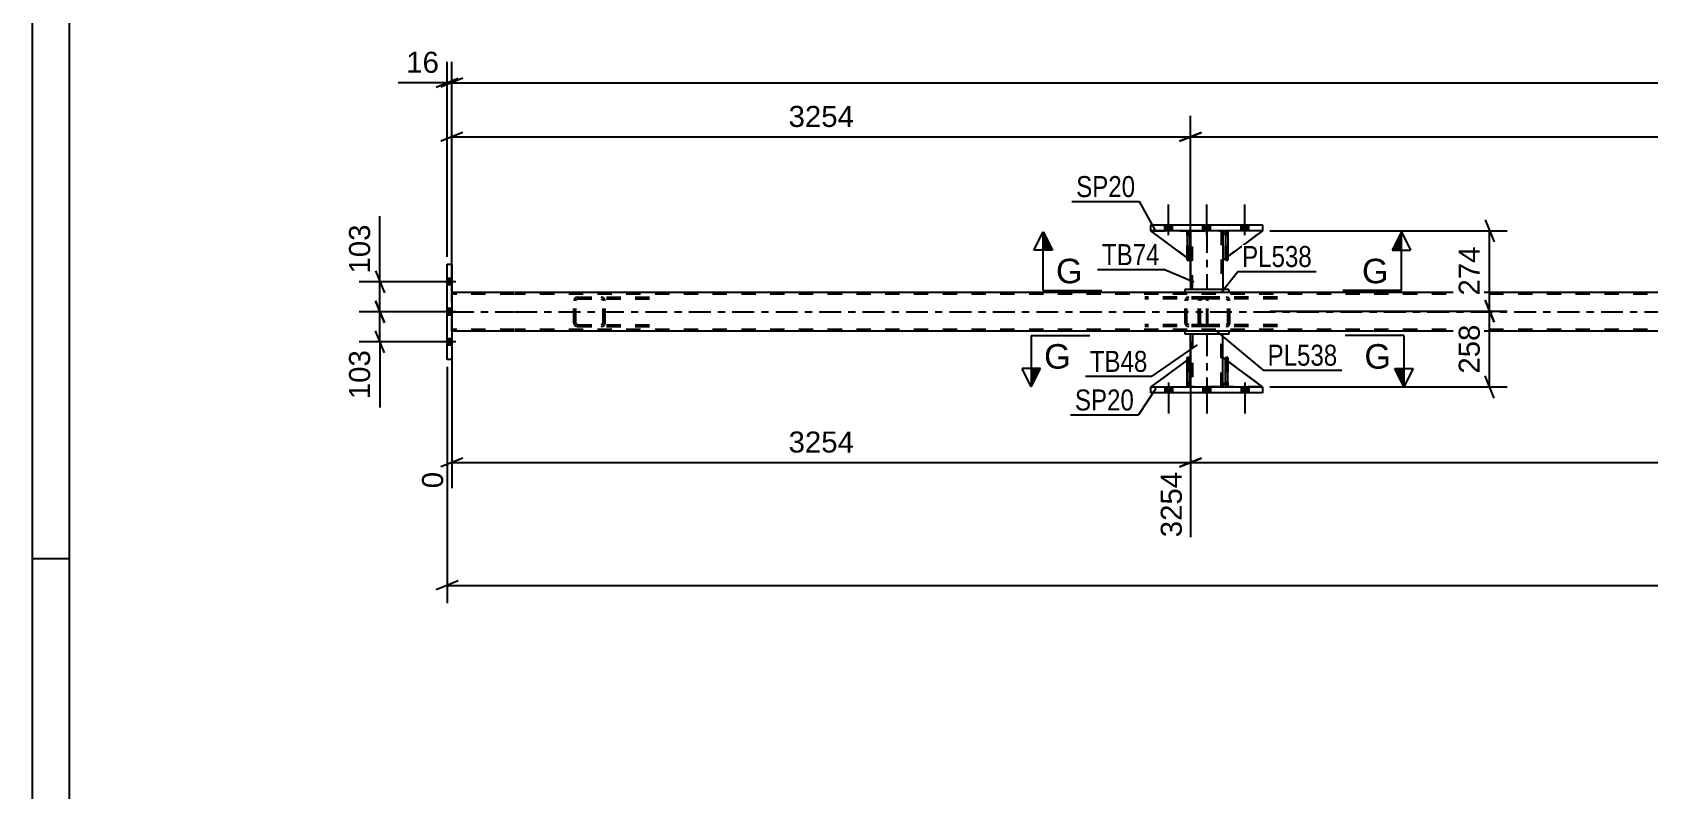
# Model space of a CAD drawing. Header units: millimetres. Extents: x -116 to 725, y -385 to 209.
# Drawn here: x -115.9 to 104.3, y -267.6 to -164.4 of the extents above; entities that cross this region are included whole.
import ezdxf

# ---------------------------------------------------------------- set-up
doc = ezdxf.new("R2010")
doc.units = ezdxf.units.MM
doc.linetypes.add('DXK_LINE_DOT2', pattern=[3.9198, 1.9599, -1.9599])
doc.linetypes.add('DXK_LINE_DOT3', pattern=[5.9187, 2.979, -0.9799, 0.9799, -0.9799])
doc.styles.add('Arial', font='arial.ttf', dxfattribs={"height": 0.2})
doc.styles.add('Arial Narrow', font='ARIALN.TTF', dxfattribs={"height": 0.2})

# ---------------------------------------------------------------- blocks, each defined once
blk = doc.blocks.new('Unknown-203724257-1113')
at = {"color": 5, "linetype": 'Continuous'}
for p, q in [((-115.93, 208.87), (-115.93, -385.13)), ((-110.93, 203.87), (-110.93, -380.13)), ((-110.93, -236.13), (-115.93, -236.13))]:
    blk.add_line(p, q, dxfattribs=at)
blk = doc.blocks.new('Part-203724257-7202 - 7163')
at = {"color": 2, "linetype": 'Continuous'}
for p, q in [((46.65, -212.74), (46.65, -208.74)), ((46.65, -208.74), (46.97, -208.74)), ((46.97, -212.74), (46.97, -208.74)), ((46.65, -212.74), (46.65, -212.74)), ((46.97, -212.74), (46.65, -212.74))]:
    blk.add_line(p, q, dxfattribs=at)
at = {"color": 7, "linetype": 'DXK_LINE_DOT2'}
for p, q in [((46.65, -208.74), (46.65, -212.14)), ((46.97, -212.14), (46.97, -208.74)), ((46.65, -212.14), (46.65, -212.74)), ((46.65, -212.14), (46.97, -212.14)), ((46.65, -212.74), (46.65, -212.74)), ((46.65, -212.74), (46.65, -212.74)), ((46.97, -212.74), (46.97, -212.14)), ((46.97, -212.74), (46.97, -212.74))]:
    blk.add_line(p, q, dxfattribs=at)
blk = doc.blocks.new('Part-203724257-7204 - 7163')
at = {"color": 7, "linetype": 'DXK_LINE_DOT2'}
for p, q in [((46.97, -208.74), (46.65, -208.74)), ((46.65, -212.14), (46.65, -208.74)), ((46.65, -208.74), (46.65, -212.74)), ((46.97, -208.74), (46.97, -212.14)), ((46.97, -212.74), (46.97, -208.74)), ((46.97, -212.14), (46.65, -212.14)), ((46.65, -212.74), (46.65, -212.14)), ((46.97, -212.74), (46.65, -212.74)), ((46.97, -212.14), (46.97, -212.74)), ((46.97, -212.74), (46.97, -212.74))]:
    blk.add_line(p, q, dxfattribs=at)
blk = doc.blocks.new('Part-203724257-7211 - 7163')
at = {"color": 2, "linetype": 'Continuous'}
for p, q in [((-59.4, -209), (-59.4, -196)), ((-59.4, -196), (-58.76, -196)), ((-58.76, -196), (-58.76, -209)), ((-58.76, -209), (-59.4, -209))]:
    blk.add_line(p, q, dxfattribs=at)
at = {"color": 7, "linetype": 'DXK_LINE_DOT2'}
for p, q in [((-59.4, -209), (-59.4, -196)), ((-58.76, -196), (-58.76, -209))]:
    blk.add_line(p, q, dxfattribs=at)
blk = doc.blocks.new('Part-203724257-7216 - 7163')
at = {"color": 2, "linetype": 'Continuous'}
for p, q in [((36.5, -213.54), (36.5, -212.74)), ((36.5, -212.74), (51.7, -212.74)), ((51.7, -213.54), (36.5, -213.54)), ((51.7, -212.74), (51.7, -213.54))]:
    blk.add_line(p, q, dxfattribs=at)
blk = doc.blocks.new('Part-203724257-7217 - 7163')
at = {"color": 7, "linetype": 'DXK_LINE_DOT2'}
for p, q in [((43.03, -200.8), (42.99, -200.98)), ((42.99, -204.02), (42.99, -200.98)), ((43.25, -200.98), (43.27, -200.89)), ((43.25, -204.02), (43.25, -200.98)), ((43.27, -200.89), (43.32, -200.81)), ((43.5, -200.5), (43.31, -200.54)), ((43.32, -200.81), (43.4, -200.76)), ((43.4, -200.76), (43.5, -200.74)), ((53.73, -200.5), (43.5, -200.5)), ((53.73, -200.74), (43.5, -200.74)), ((46.93, -200.54), (46.74, -200.5)), ((46.74, -200.74), (46.83, -200.76)), ((46.83, -200.76), (46.92, -200.81)), ((46.92, -200.81), (46.97, -200.89)), ((46.97, -200.89), (46.99, -200.98)), ((46.99, -204.02), (46.99, -200.98)), ((47.25, -200.98), (47.21, -200.8)), ((47.25, -204.02), (47.25, -200.98)), ((42.99, -204.02), (43.03, -204.21)), ((43.27, -204.11), (43.25, -204.02)), ((43.32, -204.19), (43.27, -204.11)), ((43.31, -204.47), (43.5, -204.5)), ((43.4, -204.24), (43.32, -204.19)), ((43.5, -204.26), (43.4, -204.24)), ((53.73, -204.26), (43.5, -204.26)), ((53.73, -204.5), (43.5, -204.5)), ((46.83, -204.24), (46.74, -204.26)), ((46.74, -204.5), (46.93, -204.47)), ((46.92, -204.19), (46.83, -204.24)), ((46.97, -204.11), (46.92, -204.19)), ((46.99, -204.02), (46.97, -204.11)), ((47.21, -204.21), (47.25, -204.02))]:
    blk.add_line(p, q, dxfattribs=at)
for centre, start, end in [((43.48, -201), 110.7583, 155.68), ((46.76, -201), 24.32, 69.2417), ((43.48, -204), 204.32, 249.2417), ((46.76, -204), 290.7583, 335.68)]:
    blk.add_arc(centre, 0.496, start, end, dxfattribs=at)
blk = doc.blocks.new('Part-203724257-7293 - 7163')
at = {"color": 2, "linetype": 'Continuous'}
for p, q in [((41.9, -208.74), (41.9, -205.54)), ((46.3, -208.74), (46.3, -205.54)), ((41.9, -212.74), (41.9, -212.14)), ((46.3, -212.14), (46.3, -212.74))]:
    blk.add_line(p, q, dxfattribs=at)
at = {"color": 7, "linetype": 'DXK_LINE_DOT2'}
for p, q in [((46.3, -205.54), (41.9, -205.54)), ((42.14, -205.54), (42.14, -212.74)), ((46.06, -212.74), (46.06, -205.54)), ((41.9, -212.14), (41.9, -208.74)), ((46.3, -212.14), (46.3, -208.74)), ((46.3, -212.74), (41.9, -212.74))]:
    blk.add_line(p, q, dxfattribs=at)
at = {"color": 7, "linetype": 'DXK_LINE_DOT3'}
blk.add_line((44.1, -205.54), (44.1, -212.74), dxfattribs=at)
blk = doc.blocks.new('Part-203724257-7303 - 7163')
at = {"color": 7, "linetype": 'DXK_LINE_DOT2'}
for p, q in [((46.9, -191.46), (46.65, -191.71)), ((51.7, -191.46), (46.9, -191.46)), ((51.7, -191.46), (51.7, -191.46)), ((51.7, -191.46), (51.7, -191.46)), ((46.97, -194.96), (46.65, -195.2))]:
    blk.add_line(p, q, dxfattribs=at)
at = {"color": 2, "linetype": 'Continuous'}
for p, q in [((51.7, -191.46), (46.97, -194.96)), ((46.65, -191.71), (46.3, -192.06)), ((46.3, -192.06), (46.3, -195.46)), ((46.3, -195.46), (46.65, -195.2))]:
    blk.add_line(p, q, dxfattribs=at)
blk = doc.blocks.new('Part-203724257-7304 - 7163')
at = {"color": 7, "linetype": 'DXK_LINE_DOT2'}
for p, q in [((46.9, -191.46), (46.3, -192.06)), ((46.3, -195.46), (51.7, -191.46)), ((51.7, -191.46), (46.9, -191.46)), ((46.3, -192.06), (46.3, -195.46))]:
    blk.add_line(p, q, dxfattribs=at)
blk = doc.blocks.new('Part-203724257-7288 - 7163')
at = {"color": 2, "linetype": 'Continuous'}
for p, q in [((47.1, -205.14), (41.1, -205.14)), ((41.1, -205.14), (41.1, -205.54)), ((47.1, -205.54), (41.1, -205.54)), ((47.1, -205.14), (47.1, -205.54))]:
    blk.add_line(p, q, dxfattribs=at)
blk = doc.blocks.new('Part-203724257-7295 - 7163')
at = {"color": 2, "linetype": 'Continuous'}
for p, q in [((41.45, -212.74), (41.45, -208.74)), ((41.45, -208.74), (41.77, -208.74)), ((41.77, -212.74), (41.77, -208.74)), ((41.45, -212.74), (41.45, -212.74)), ((41.77, -212.74), (41.45, -212.74))]:
    blk.add_line(p, q, dxfattribs=at)
at = {"color": 7, "linetype": 'DXK_LINE_DOT2'}
for p, q in [((41.45, -208.74), (41.45, -212.14)), ((41.77, -212.14), (41.77, -208.74)), ((41.45, -212.14), (41.45, -212.74)), ((41.45, -212.14), (41.77, -212.14)), ((41.45, -212.74), (41.45, -212.74)), ((41.45, -212.74), (41.45, -212.74)), ((41.77, -212.74), (41.77, -212.14)), ((41.77, -212.74), (41.77, -212.74))]:
    blk.add_line(p, q, dxfattribs=at)
blk = doc.blocks.new('Part-203724257-7314 - 7163')
at = {"color": 2, "linetype": 'Continuous'}
for p, q in [((36.5, -191.46), (36.5, -190.66)), ((36.5, -190.66), (51.7, -190.66)), ((51.7, -191.46), (36.5, -191.46)), ((51.7, -190.66), (51.7, -191.46))]:
    blk.add_line(p, q, dxfattribs=at)
blk = doc.blocks.new('Part-203724257-7322 - 7163')
at = {"color": 7, "linetype": 'DXK_LINE_DOT2'}
for p, q in [((41.9, -195.46), (36.5, -191.46)), ((36.5, -191.46), (41.3, -191.46)), ((41.3, -191.46), (41.9, -192.06)), ((41.9, -192.06), (41.3, -191.46)), ((41.9, -192.06), (41.9, -195.46)), ((41.9, -192.06), (41.9, -192.06)), ((41.9, -192.06), (41.9, -195.46))]:
    blk.add_line(p, q, dxfattribs=at)
blk = doc.blocks.new('Part-203724257-7330 - 7163')
at = {"color": 2, "linetype": 'Continuous'}
for p, q in [((46.97, -191.46), (46.65, -191.46)), ((46.65, -191.46), (46.65, -195.46)), ((46.97, -191.46), (46.97, -191.46)), ((46.97, -191.46), (46.97, -195.46)), ((46.97, -195.46), (46.65, -195.46))]:
    blk.add_line(p, q, dxfattribs=at)
at = {"color": 7, "linetype": 'DXK_LINE_DOT2'}
for p, q in [((46.65, -191.46), (46.65, -192.06)), ((46.65, -191.46), (46.65, -191.46)), ((46.97, -192.06), (46.97, -191.46)), ((46.97, -191.46), (46.97, -191.46)), ((46.97, -192.06), (46.65, -192.06)), ((46.65, -192.06), (46.65, -195.46)), ((46.97, -195.46), (46.97, -192.06))]:
    blk.add_line(p, q, dxfattribs=at)
blk = doc.blocks.new('Part-203724257-7361 - 7163')
at = {"color": 7, "linetype": 'DXK_LINE_DOT2'}
for p, q in [((41.77, -208.74), (41.45, -208.74)), ((41.45, -212.14), (41.45, -208.74)), ((41.45, -212.74), (41.45, -208.74)), ((41.77, -208.74), (41.77, -212.14)), ((41.77, -212.74), (41.77, -208.74)), ((41.77, -212.14), (41.45, -212.14)), ((41.45, -212.74), (41.45, -212.14)), ((41.77, -212.74), (41.45, -212.74)), ((41.77, -212.14), (41.77, -212.74)), ((41.77, -212.74), (41.77, -212.74))]:
    blk.add_line(p, q, dxfattribs=at)
blk = doc.blocks.new('Part-203724257-7362 - 7163')
at = {"color": 2, "linetype": 'Continuous'}
for p, q in [((41.45, -209.07), (36.5, -212.74)), ((41.9, -208.74), (41.77, -208.84)), ((41.9, -212.14), (41.9, -208.74)), ((41.45, -212.59), (41.3, -212.74)), ((41.9, -212.14), (41.77, -212.27)), ((41.9, -212.14), (41.9, -212.14))]:
    blk.add_line(p, q, dxfattribs=at)
at = {"color": 7, "linetype": 'DXK_LINE_DOT2'}
for p, q in [((41.77, -208.84), (41.45, -209.07)), ((41.9, -212.14), (41.9, -208.74)), ((36.5, -212.74), (36.5, -212.74)), ((36.5, -212.74), (41.3, -212.74)), ((41.9, -212.14), (41.3, -212.74)), ((41.77, -212.27), (41.45, -212.59))]:
    blk.add_line(p, q, dxfattribs=at)
blk = doc.blocks.new('Part-203724257-7363 - 7163')
at = {"color": 7, "linetype": 'DXK_LINE_DOT2'}
for p, q in [((41.9, -208.74), (36.5, -212.74)), ((41.9, -212.14), (41.9, -208.74)), ((41.9, -208.74), (41.9, -212.14)), ((36.5, -212.74), (41.3, -212.74)), ((41.3, -212.74), (41.9, -212.14)), ((41.9, -212.14), (41.3, -212.74)), ((41.9, -212.14), (41.9, -212.14))]:
    blk.add_line(p, q, dxfattribs=at)
blk = doc.blocks.new('Part-203724257-7364 - 7163')
at = {"color": 2, "linetype": 'Continuous'}
for p, q in [((46.3, -212.14), (46.3, -208.74)), ((46.3, -208.74), (46.65, -209)), ((51.7, -212.74), (46.97, -209.24)), ((46.65, -212.5), (46.3, -212.14))]:
    blk.add_line(p, q, dxfattribs=at)
at = {"color": 7, "linetype": 'DXK_LINE_DOT2'}
for p, q in [((46.97, -209.24), (46.65, -209)), ((46.65, -212.5), (46.9, -212.74)), ((46.9, -212.74), (51.7, -212.74))]:
    blk.add_line(p, q, dxfattribs=at)
blk = doc.blocks.new('Part-203724257-7365 - 7163')
at = {"color": 7, "linetype": 'DXK_LINE_DOT2'}
for p, q in [((46.3, -212.14), (46.3, -208.74)), ((46.3, -208.74), (51.7, -212.74)), ((46.9, -212.74), (46.3, -212.14)), ((51.7, -212.74), (46.9, -212.74))]:
    blk.add_line(p, q, dxfattribs=at)
blk = doc.blocks.new('Part-203724257-7366 - 7163')
at = {"color": 7, "linetype": 'DXK_LINE_DOT2'}
for p, q in [((46.65, -192.06), (46.65, -191.46)), ((46.65, -191.46), (46.65, -191.46)), ((46.65, -191.46), (46.65, -195.46)), ((46.65, -191.46), (46.97, -191.46)), ((46.97, -191.46), (46.97, -192.06)), ((46.97, -195.46), (46.97, -191.46)), ((46.65, -195.46), (46.65, -192.06)), ((46.65, -192.06), (46.97, -192.06)), ((46.97, -192.06), (46.97, -195.46)), ((46.65, -195.46), (46.97, -195.46))]:
    blk.add_line(p, q, dxfattribs=at)
blk = doc.blocks.new('Part-203724257-7367 - 7163')
at = {"color": 2, "linetype": 'Continuous'}
for p, q in [((-50.24, -199.86), (-58.76, -199.86)), ((41.1, -199.86), (-50.14, -199.86)), ((211.36, -199.86), (47.1, -199.86)), ((-50.24, -205.14), (-58.76, -205.14)), ((605.89, -205.14), (-50.14, -205.14))]:
    blk.add_line(p, q, dxfattribs=at)
at = {"color": 7, "linetype": 'DXK_LINE_DOT2'}
for p, q in [((-58.76, -205.14), (-58.76, -199.86)), ((-50.24, -200.1), (-58.76, -200.1)), ((605.89, -200.1), (-50.14, -200.1)), ((47.1, -199.86), (41.1, -199.86)), ((-50.24, -204.9), (-58.76, -204.9)), ((605.89, -204.9), (-50.14, -204.9))]:
    blk.add_line(p, q, dxfattribs=at)
at = {"color": 7, "linetype": 'DXK_LINE_DOT3'}
for p, q in [((-58.76, -202.5), (-50.24, -202.5)), ((-50.14, -202.5), (605.6, -202.5))]:
    blk.add_line(p, q, dxfattribs=at)
blk = doc.blocks.new('Part-203724257-7372 - 7163')
at = {"color": 2, "linetype": 'Continuous'}
for p, q in [((47.1, -199.46), (41.1, -199.46)), ((41.1, -199.46), (41.1, -199.86)), ((47.1, -199.86), (41.1, -199.86)), ((47.1, -199.46), (47.1, -199.86))]:
    blk.add_line(p, q, dxfattribs=at)
blk = doc.blocks.new('Bolt-203724257-7375 - 7163')
at = {"linetype": 'Continuous'}
for points in [[(-59.4, -197.96), (-59.4, -198.84), (-58.76, -198.84), (-58.76, -197.96)], [(-59.4, -197.96), (-59.4, -198.84), (-58.76, -198.84), (-58.76, -197.96)], [(-59.4, -197.96), (-59.4, -198.84), (-58.76, -198.84), (-58.76, -197.96)], [(-59.4, -202.06), (-59.4, -202.94), (-58.76, -202.94), (-58.76, -202.06)], [(-59.4, -202.06), (-59.4, -202.94), (-58.76, -202.94), (-58.76, -202.06)], [(-59.4, -206.16), (-59.4, -207.04), (-58.76, -207.04), (-58.76, -206.16)], [(-59.4, -206.16), (-59.4, -207.04), (-58.76, -207.04), (-58.76, -206.16)], [(-59.4, -206.16), (-59.4, -207.04), (-58.76, -207.04), (-58.76, -206.16)]]:
    blk.add_hatch(color=1, dxfattribs=at).paths.add_polyline_path(points)
at = {"color": 1, "linetype": 'Continuous'}
for p, q in [((-58.76, -197.96), (-59.4, -197.96)), ((-58.76, -197.96), (-59.4, -197.96)), ((-58.76, -197.96), (-59.4, -197.96)), ((-58.24, -198.4), (-61.56, -198.4)), ((-58.24, -198.4), (-61.56, -198.4)), ((-58.24, -198.4), (-61.56, -198.4)), ((-58.76, -198.84), (-59.4, -198.84)), ((-58.76, -198.84), (-59.4, -198.84)), ((-58.76, -198.84), (-59.4, -198.84)), ((-58.24, -202.5), (-61.56, -202.5)), ((-58.24, -202.5), (-61.56, -202.5)), ((-58.76, -202.06), (-59.4, -202.06)), ((-58.76, -202.06), (-59.4, -202.06)), ((-58.76, -202.94), (-59.4, -202.94)), ((-58.76, -202.94), (-59.4, -202.94)), ((-58.24, -206.6), (-61.56, -206.6)), ((-58.24, -206.6), (-61.56, -206.6)), ((-58.24, -206.6), (-61.56, -206.6)), ((-58.76, -206.16), (-59.4, -206.16)), ((-58.76, -206.16), (-59.4, -206.16)), ((-58.76, -206.16), (-59.4, -206.16)), ((-58.76, -207.04), (-59.4, -207.04)), ((-58.76, -207.04), (-59.4, -207.04)), ((-58.76, -207.04), (-59.4, -207.04))]:
    blk.add_line(p, q, dxfattribs=at)
blk = doc.blocks.new('Bolt-203724257-7377 - 7163')
at = {"linetype": 'Continuous'}
for points in [[(39.42, -190.66), (38.38, -190.66), (38.38, -191.46), (39.42, -191.46)], [(39.42, -190.66), (38.38, -190.66), (38.38, -191.46), (39.42, -191.46)], [(39.42, -190.66), (38.38, -190.66), (38.38, -191.46), (39.42, -191.46)], [(44.62, -190.66), (43.58, -190.66), (43.58, -191.46), (44.62, -191.46)], [(44.62, -190.66), (43.58, -190.66), (43.58, -191.46), (44.62, -191.46)], [(49.82, -190.66), (48.78, -190.66), (48.78, -191.46), (49.82, -191.46)], [(49.82, -190.66), (48.78, -190.66), (48.78, -191.46), (49.82, -191.46)], [(49.82, -190.66), (48.78, -190.66), (48.78, -191.46), (49.82, -191.46)]]:
    blk.add_hatch(color=1, dxfattribs=at).paths.add_polyline_path(points)
at = {"color": 1, "linetype": 'Continuous'}
for p, q in [((38.9, -192.06), (38.9, -187.86)), ((38.9, -192.06), (38.9, -187.86)), ((38.9, -192.06), (38.9, -187.86)), ((44.1, -192.06), (44.1, -187.86)), ((44.1, -192.06), (44.1, -187.86)), ((49.3, -192.06), (49.3, -187.86)), ((49.3, -192.06), (49.3, -187.86)), ((49.3, -192.06), (49.3, -187.86)), ((38.38, -191.46), (38.38, -190.66)), ((38.38, -191.46), (38.38, -190.66)), ((38.38, -191.46), (38.38, -190.66)), ((39.42, -191.46), (39.42, -190.66)), ((39.42, -191.46), (39.42, -190.66)), ((39.42, -191.46), (39.42, -190.66)), ((43.58, -191.46), (43.58, -190.66)), ((43.58, -191.46), (43.58, -190.66)), ((44.62, -191.46), (44.62, -190.66)), ((44.62, -191.46), (44.62, -190.66)), ((48.78, -191.46), (48.78, -190.66)), ((48.78, -191.46), (48.78, -190.66)), ((48.78, -191.46), (48.78, -190.66)), ((49.82, -191.46), (49.82, -190.66)), ((49.82, -191.46), (49.82, -190.66)), ((49.82, -191.46), (49.82, -190.66))]:
    blk.add_line(p, q, dxfattribs=at)
blk = doc.blocks.new('Part-203724257-7384 - 7163')
at = {"color": 2, "linetype": 'Continuous'}
for p, q in [((41.77, -191.46), (41.45, -191.46)), ((41.45, -191.46), (41.45, -195.46)), ((41.77, -191.46), (41.77, -191.46)), ((41.77, -191.46), (41.77, -195.46)), ((41.77, -195.46), (41.45, -195.46))]:
    blk.add_line(p, q, dxfattribs=at)
at = {"color": 7, "linetype": 'DXK_LINE_DOT2'}
for p, q in [((41.45, -191.46), (41.45, -192.06)), ((41.45, -191.46), (41.45, -191.46)), ((41.77, -192.06), (41.77, -191.46)), ((41.77, -191.46), (41.77, -191.46)), ((41.77, -192.06), (41.45, -192.06)), ((41.45, -192.06), (41.45, -195.46)), ((41.77, -195.46), (41.77, -192.06))]:
    blk.add_line(p, q, dxfattribs=at)
blk = doc.blocks.new('Part-203724257-7386 - 7163')
at = {"color": 7, "linetype": 'DXK_LINE_DOT2'}
for p, q in [((41.45, -192.06), (41.45, -191.46)), ((41.45, -191.46), (41.45, -191.46)), ((41.45, -191.46), (41.45, -195.46)), ((41.45, -191.46), (41.77, -191.46)), ((41.77, -191.46), (41.77, -192.06)), ((41.77, -195.46), (41.77, -191.46)), ((41.45, -195.46), (41.45, -192.06)), ((41.45, -192.06), (41.77, -192.06)), ((41.77, -192.06), (41.77, -195.46)), ((41.45, -195.46), (41.77, -195.46))]:
    blk.add_line(p, q, dxfattribs=at)
blk = doc.blocks.new('Part-203724257-7387 - 7163')
at = {"color": 2, "linetype": 'Continuous'}
for p, q in [((41.45, -195.13), (36.5, -191.46)), ((41.45, -191.62), (41.3, -191.46)), ((41.9, -192.06), (41.77, -191.94)), ((41.9, -192.06), (41.9, -192.06)), ((41.9, -195.46), (41.9, -192.06)), ((41.77, -195.37), (41.9, -195.46)), ((41.9, -195.46), (41.9, -195.46))]:
    blk.add_line(p, q, dxfattribs=at)
at = {"color": 7, "linetype": 'DXK_LINE_DOT2'}
for p, q in [((41.3, -191.46), (36.5, -191.46)), ((36.5, -191.46), (36.5, -191.46)), ((41.3, -191.46), (41.9, -192.06)), ((41.77, -191.94), (41.45, -191.62)), ((41.9, -192.06), (41.9, -195.46)), ((41.77, -195.37), (41.45, -195.13))]:
    blk.add_line(p, q, dxfattribs=at)
blk = doc.blocks.new('Part-203724257-7398 - 7163')
at = {"color": 2, "linetype": 'Continuous'}
for p, q in [((41.9, -191.46), (41.9, -192.06)), ((46.3, -191.46), (46.3, -192.06)), ((41.9, -195.46), (41.9, -199.46)), ((46.3, -195.46), (46.3, -199.46))]:
    blk.add_line(p, q, dxfattribs=at)
at = {"color": 7, "linetype": 'DXK_LINE_DOT2'}
for p, q in [((41.9, -191.46), (46.3, -191.46)), ((42.14, -199.46), (42.14, -191.46)), ((46.06, -191.46), (46.06, -199.46)), ((41.9, -192.06), (41.9, -195.46)), ((46.3, -192.06), (46.3, -195.46)), ((46.3, -199.46), (41.9, -199.46))]:
    blk.add_line(p, q, dxfattribs=at)
at = {"color": 7, "linetype": 'DXK_LINE_DOT3'}
blk.add_line((44.1, -191.46), (44.1, -199.46), dxfattribs=at)
blk = doc.blocks.new('Bolt-203724257-7411 - 7163')
at = {"linetype": 'Continuous'}
for points in [[(38.38, -213.54), (39.42, -213.54), (39.42, -212.74), (38.38, -212.74)], [(38.38, -213.54), (39.42, -213.54), (39.42, -212.74), (38.38, -212.74)], [(38.38, -213.54), (39.42, -213.54), (39.42, -212.74), (38.38, -212.74)], [(43.58, -213.54), (44.62, -213.54), (44.62, -212.74), (43.58, -212.74)], [(43.58, -213.54), (44.62, -213.54), (44.62, -212.74), (43.58, -212.74)], [(48.78, -213.54), (49.82, -213.54), (49.82, -212.74), (48.78, -212.74)], [(48.78, -213.54), (49.82, -213.54), (49.82, -212.74), (48.78, -212.74)], [(48.78, -213.54), (49.82, -213.54), (49.82, -212.74), (48.78, -212.74)]]:
    blk.add_hatch(color=1, dxfattribs=at).paths.add_polyline_path(points)
at = {"color": 1, "linetype": 'Continuous'}
for p, q in [((38.38, -212.74), (38.38, -213.54)), ((38.38, -212.74), (38.38, -213.54)), ((38.38, -212.74), (38.38, -213.54)), ((38.9, -212.14), (38.9, -216.34)), ((38.9, -212.14), (38.9, -216.34)), ((38.9, -212.14), (38.9, -216.34)), ((39.42, -212.74), (39.42, -213.54)), ((39.42, -212.74), (39.42, -213.54)), ((39.42, -212.74), (39.42, -213.54)), ((43.58, -212.74), (43.58, -213.54)), ((43.58, -212.74), (43.58, -213.54)), ((44.1, -212.14), (44.1, -216.34)), ((44.1, -212.14), (44.1, -216.34)), ((44.62, -212.74), (44.62, -213.54)), ((44.62, -212.74), (44.62, -213.54)), ((48.78, -212.74), (48.78, -213.54)), ((48.78, -212.74), (48.78, -213.54)), ((48.78, -212.74), (48.78, -213.54)), ((49.3, -212.14), (49.3, -216.34)), ((49.3, -212.14), (49.3, -216.34)), ((49.3, -212.14), (49.3, -216.34)), ((49.82, -212.74), (49.82, -213.54)), ((49.82, -212.74), (49.82, -213.54)), ((49.82, -212.74), (49.82, -213.54))]:
    blk.add_line(p, q, dxfattribs=at)
blk = doc.blocks.new('Part-203724257-7422 - 7163')
at = {"color": 7, "linetype": 'DXK_LINE_DOT2'}
for p, q in [((-42.1, -200.8), (-42.14, -200.98)), ((-42.14, -204.02), (-42.14, -200.98)), ((-41.89, -200.98), (-41.87, -200.89)), ((-41.89, -204.02), (-41.89, -200.98)), ((-41.87, -200.89), (-41.81, -200.81)), ((-41.63, -200.5), (-41.83, -200.54)), ((-41.81, -200.81), (-41.73, -200.76)), ((-41.73, -200.76), (-41.63, -200.74)), ((-41.63, -200.5), (-31.4, -200.5)), ((-41.63, -200.74), (-31.4, -200.74)), ((-38.2, -200.54), (-38.4, -200.5)), ((-38.4, -200.74), (-38.3, -200.76)), ((-38.3, -200.76), (-38.22, -200.81)), ((-38.22, -200.81), (-38.16, -200.89)), ((-38.16, -200.89), (-38.14, -200.98)), ((-38.14, -204.02), (-38.14, -200.98)), ((-37.89, -200.98), (-37.93, -200.8)), ((-37.89, -204.02), (-37.89, -200.98)), ((-42.14, -204.02), (-42.1, -204.21)), ((-41.87, -204.11), (-41.89, -204.02)), ((-41.81, -204.19), (-41.87, -204.11)), ((-41.83, -204.47), (-41.63, -204.5)), ((-41.73, -204.24), (-41.81, -204.19)), ((-41.63, -204.26), (-41.73, -204.24)), ((-41.63, -204.26), (-31.4, -204.26)), ((-41.63, -204.5), (-31.4, -204.5)), ((-38.3, -204.24), (-38.4, -204.26)), ((-38.4, -204.5), (-38.2, -204.47)), ((-38.22, -204.19), (-38.3, -204.24)), ((-38.16, -204.11), (-38.22, -204.19)), ((-38.14, -204.02), (-38.16, -204.11)), ((-37.93, -204.21), (-37.89, -204.02))]:
    blk.add_line(p, q, dxfattribs=at)
for centre, start, end in [((-41.65, -201), 110.7583, 155.68), ((-38.38, -201), 24.32, 69.2417), ((-41.65, -204), 204.32, 249.2417), ((-38.38, -204), 290.7583, 335.68)]:
    blk.add_arc(centre, 0.496, start, end, dxfattribs=at)
blk = doc.blocks.new('Part-203724257-7438 - 7163')
at = {"color": 7, "linetype": 'DXK_LINE_DOT2'}
for p, q in [((43.98, -200.5), (35.66, -200.5)), ((43.98, -200.74), (35.66, -200.74)), ((41.18, -200.8), (41.15, -200.98)), ((41.15, -204.02), (41.15, -200.98)), ((41.4, -200.98), (41.42, -200.89)), ((41.4, -204.02), (41.4, -200.98)), ((41.42, -200.89), (41.47, -200.81)), ((41.65, -200.5), (41.46, -200.54)), ((41.47, -200.81), (41.55, -200.76)), ((41.55, -200.76), (41.65, -200.74)), ((42.99, -200.74), (42.99, -200.5)), ((44.09, -200.54), (43.98, -200.5)), ((43.98, -200.74), (44.03, -200.76)), ((44.03, -200.76), (44.08, -200.81)), ((44.08, -200.81), (44.11, -200.89)), ((44.17, -200.64), (44.09, -200.54)), ((44.11, -200.89), (44.12, -200.98)), ((44.12, -204.02), (44.12, -200.98)), ((44.23, -200.8), (44.17, -200.64)), ((44.25, -200.98), (44.23, -200.8)), ((44.25, -204.02), (44.25, -200.98)), ((43.98, -204.26), (35.66, -204.26)), ((43.98, -204.5), (35.66, -204.5)), ((41.15, -204.02), (41.18, -204.21)), ((41.42, -204.11), (41.4, -204.02)), ((41.47, -204.19), (41.42, -204.11)), ((41.46, -204.47), (41.65, -204.5)), ((41.55, -204.24), (41.47, -204.19)), ((41.65, -204.26), (41.55, -204.24)), ((42.99, -204.5), (42.99, -204.26)), ((44.03, -204.24), (43.98, -204.26)), ((43.98, -204.5), (44.09, -204.47)), ((44.08, -204.19), (44.03, -204.24)), ((44.11, -204.11), (44.08, -204.19)), ((44.09, -204.47), (44.17, -204.36)), ((44.12, -204.02), (44.11, -204.11)), ((44.17, -204.36), (44.23, -204.21)), ((44.23, -204.21), (44.25, -204.02))]:
    blk.add_line(p, q, dxfattribs=at)
for centre, start, end in [((41.63, -201), 111.1941, 156.1506), ((41.63, -204.01), 203.8494, 248.8059)]:
    blk.add_arc(centre, 0.492, start, end, dxfattribs=at)
blk = doc.blocks.new('StraightDimension-203724257-7623 - 7163')
at = {"color": 7, "linetype": 'Continuous'}
for p, q in [((-58.76, -205.66), (-58.76, -226.54)), ((41.9, -206.54), (41.9, -233.21)), ((-57.26, -222.42), (-60.26, -223.62)), ((40.4, -223.62), (43.4, -222.42)), ((-58.76, -223.02), (41.9, -223.02))]:
    blk.add_line(p, q, dxfattribs=at)
at = {"color": 0}
blk.add_wipeout([(-3.39, -222.27), (-3.39, -218.07), (-13.48, -218.07), (-13.48, -222.27)], dxfattribs=at)
at = {"color": 0, "linetype": 'Continuous'}
for points in [[(-59.36, -223.72), (-63.56, -223.72), (-63.56, -227.14), (-59.36, -227.14)], [(41.3, -223.72), (37.1, -223.72), (37.1, -233.81), (41.3, -233.81)]]:
    blk.add_wipeout(points, dxfattribs=at)
at = {"color": 3, "style": 'Arial'}
blk.add_text('3254', height=2.865, dxfattribs=at).set_placement((-12.88, -221.67))
at = {"color": 3, "linetype": 'Continuous', "style": 'Arial'}
for s, height, p in [('0', 2.87, (-59.96, -226.54)), ('3254', 2.865, (40.7, -233.21))]:
    blk.add_text(s, height=height, rotation=90.0002, dxfattribs=at).set_placement(p)
blk = doc.blocks.new('StraightDimension-203724257-7492 - 7163')
at = {"color": 7, "linetype": 'Continuous'}
for p, q in [((-58.76, -195), (-58.76, -168.43)), ((-57.26, -170.68), (-60.26, -171.88)), ((-58.76, -171.28), (606.45, -171.28))]:
    blk.add_line(p, q, dxfattribs=at)
blk = doc.blocks.new('StraightDimension-203724257-7544 - 7163')
at = {"color": 7, "linetype": 'Continuous'}
for p, q in [((41.9, -198.46), (41.9, -175.81)), ((212.16, -198.46), (212.16, -175.81)), ((43.4, -178.06), (40.4, -179.26)), ((210.66, -179.26), (213.66, -178.06)), ((41.9, -178.66), (212.16, -178.66))]:
    blk.add_line(p, q, dxfattribs=at)
at = {"color": 0}
blk.add_wipeout([(132.08, -177.91), (132.08, -173.71), (121.98, -173.71), (121.98, -177.91)], dxfattribs=at)
at = {"color": 3, "style": 'Arial'}
blk.add_text('4257', height=2.865, dxfattribs=at).set_placement((122.58, -177.31))
blk = doc.blocks.new('StraightDimension-203724257-7528 - 7163')
at = {"color": 7, "linetype": 'Continuous'}
for p, q in [((-58.76, -199.72), (-58.76, -175.81)), ((41.9, -198.46), (41.9, -175.81)), ((-57.26, -178.06), (-60.26, -179.26)), ((40.4, -179.26), (43.4, -178.06)), ((-58.76, -178.66), (41.9, -178.66))]:
    blk.add_line(p, q, dxfattribs=at)
at = {"color": 0}
blk.add_wipeout([(-3.39, -177.91), (-3.39, -173.71), (-13.48, -173.71), (-13.48, -177.91)], dxfattribs=at)
at = {"color": 3, "style": 'Arial'}
blk.add_text('3254', height=2.865, dxfattribs=at).set_placement((-12.88, -177.31))
blk = doc.blocks.new('StraightDimension-203724257-7640 - 7163')
at = {"color": 7, "linetype": 'Continuous'}
for p, q in [((-59.4, -210), (-59.4, -242.17)), ((-57.9, -239.17), (-60.9, -240.37)), ((-59.4, -239.77), (607.09, -239.77))]:
    blk.add_line(p, q, dxfattribs=at)
blk = doc.blocks.new('StraightDimension-203724257-7443 - 7163')
at = {"color": 7, "linetype": 'Continuous'}
for p, q in [((52.7, -202.42), (85.05, -202.42)), ((82.05, -200.92), (83.25, -203.92)), ((82.65, -212.74), (82.65, -202.42)), ((83.25, -214.24), (82.05, -211.24)), ((52.7, -212.74), (85.05, -212.74))]:
    blk.add_line(p, q, dxfattribs=at)
at = {"color": 0}
blk.add_wipeout([(81.9, -203.65), (77.7, -203.65), (77.7, -211.52), (81.9, -211.52)], dxfattribs=at)
at = {"color": 3, "style": 'Arial'}
blk.add_text('258', height=2.865, rotation=90.0002, dxfattribs=at).set_placement((81.3, -210.92))
blk = doc.blocks.new('StraightDimension-203724257-7464 - 7163')
at = {"color": 7, "linetype": 'Continuous'}
for p, q in [((52.7, -191.46), (85.05, -191.46)), ((82.05, -189.96), (83.25, -192.96)), ((82.65, -202.42), (82.65, -191.46)), ((52.7, -202.42), (85.05, -202.42)), ((83.25, -203.92), (82.05, -200.92))]:
    blk.add_line(p, q, dxfattribs=at)
at = {"color": 0}
blk.add_wipeout([(81.9, -193.01), (77.7, -193.01), (77.7, -200.88), (81.9, -200.88)], dxfattribs=at)
at = {"color": 3, "style": 'Arial'}
blk.add_text('274', height=2.865, rotation=90.0002, dxfattribs=at).set_placement((81.3, -200.28))
blk = doc.blocks.new('StraightDimension-203724257-7500 - 7163')
at = {"color": 7, "linetype": 'Continuous'}
for p, q in [((-59.4, -195), (-59.4, -168.43)), ((-58.76, -195), (-58.76, -168.43)), ((-60.9, -171.88), (-57.9, -170.68)), ((-57.26, -170.68), (-60.26, -171.88)), ((-59.4, -171.28), (-58.76, -171.28))]:
    blk.add_line(p, q, dxfattribs=at)
at = {"color": 0}
blk.add_wipeout([(-59.93, -170.53), (-59.93, -166.33), (-65.58, -166.33), (-65.58, -170.53)], dxfattribs=at)
at = {"color": 7, "linetype": 'Continuous'}
blk.add_line((-59.4, -171.28), (-66.1, -171.28), dxfattribs=at)
blk.add_line((-59.4, -171.28), (-66.1, -171.28), dxfattribs=at)
at = {"color": 3, "style": 'Arial'}
blk.add_text('16', height=2.865, dxfattribs=at).set_placement((-64.98, -169.93))
blk = doc.blocks.new('StraightDimension-203724257-7511 - 7163')
at = {"color": 7, "linetype": 'Continuous'}
for p, q in [((-60.4, -202.5), (-71.41, -202.5)), ((-69.16, -201), (-67.96, -204)), ((-68.56, -206.6), (-68.56, -202.5)), ((-60.4, -206.6), (-71.41, -206.6)), ((-67.96, -208.1), (-69.16, -205.1))]:
    blk.add_line(p, q, dxfattribs=at)
at = {"color": 0}
blk.add_wipeout([(-69.31, -207.13), (-73.51, -207.13), (-73.51, -215), (-69.31, -215)], dxfattribs=at)
at = {"color": 7, "linetype": 'Continuous'}
blk.add_line((-68.56, -206.6), (-68.56, -215.52), dxfattribs=at)
blk.add_line((-68.56, -206.6), (-68.56, -215.52), dxfattribs=at)
at = {"color": 3, "style": 'Arial'}
blk.add_text('103', height=2.865, rotation=90.0002, dxfattribs=at).set_placement((-69.91, -214.4))
blk = doc.blocks.new('StraightDimension-203724257-7519 - 7163')
at = {"color": 7, "linetype": 'Continuous'}
for p, q in [((-69.16, -196.9), (-67.96, -199.9)), ((-60.4, -198.4), (-71.41, -198.4)), ((-68.56, -202.5), (-68.56, -198.4)), ((-60.4, -202.5), (-71.41, -202.5)), ((-67.96, -204), (-69.16, -201))]:
    blk.add_line(p, q, dxfattribs=at)
at = {"color": 0}
blk.add_wipeout([(-69.31, -190.01), (-73.51, -190.01), (-73.51, -197.88), (-69.31, -197.88)], dxfattribs=at)
at = {"color": 7, "linetype": 'Continuous'}
blk.add_line((-68.56, -198.4), (-68.56, -189.48), dxfattribs=at)
blk.add_line((-68.56, -198.4), (-68.56, -189.48), dxfattribs=at)
at = {"color": 3, "style": 'Arial'}
blk.add_text('103', height=2.865, rotation=90.0002, dxfattribs=at).set_placement((-69.91, -197.28))
blk = doc.blocks.new('StraightDimension-203724257-7610 - 7163')
at = {"color": 7, "linetype": 'Continuous'}
for p, q in [((41.9, -206.54), (41.9, -233.21)), ((212.16, -206.54), (212.16, -233.21)), ((43.4, -222.42), (40.4, -223.62)), ((210.66, -223.62), (213.66, -222.42)), ((41.9, -223.02), (212.16, -223.02))]:
    blk.add_line(p, q, dxfattribs=at)
at = {"color": 0}
blk.add_wipeout([(132.08, -222.27), (132.08, -218.07), (121.98, -218.07), (121.98, -222.27)], dxfattribs=at)
at = {"color": 0, "linetype": 'Continuous'}
blk.add_wipeout([(211.56, -223.72), (207.36, -223.72), (207.36, -233.81), (211.56, -233.81)], dxfattribs=at)
at = {"color": 3, "style": 'Arial'}
blk.add_text('4257', height=2.865, dxfattribs=at).set_placement((122.58, -221.67))
at = {"color": 3, "linetype": 'Continuous', "style": 'Arial'}
blk.add_text('7510', height=2.865, rotation=90.0002, dxfattribs=at).set_placement((210.96, -233.21))
blk = doc.blocks.new('Mark-203724257-7212 - 7163')
at = {"color": 0}
blk.add_wipeout([(34.18, -215.94), (34.18, -212.94), (26.14, -212.94), (26.14, -215.94)], dxfattribs=at)
blk.add_wipeout([(34.18, -215.94), (34.18, -212.94), (26.14, -212.94), (26.14, -215.94)], dxfattribs=at)
at = {"color": 30, "linetype": 'Continuous'}
for p in [(37.14, -212.96), (25.54, -216.54)]:
    blk.add_line(p, (34.78, -216.54), dxfattribs=at)
at = {"color": 3, "style": 'Arial Narrow'}
blk.add_text('SP20', height=2.863, dxfattribs=at).set_placement((26.14, -215.94))
blk = doc.blocks.new('Mark-203724257-7284 - 7163')
at = {"color": 0}
blk.add_wipeout([(61.89, -209.84), (61.89, -206.84), (52.39, -206.84), (52.39, -209.84)], dxfattribs=at)
blk.add_wipeout([(61.89, -209.84), (61.89, -206.84), (52.39, -206.84), (52.39, -209.84)], dxfattribs=at)
at = {"color": 30, "linetype": 'Continuous'}
for p, q in [((45.52, -205.23), (51.79, -210.44)), ((51.79, -210.44), (62.49, -210.44))]:
    blk.add_line(p, q, dxfattribs=at)
at = {"color": 3, "style": 'Arial Narrow'}
blk.add_text('PL538', height=2.863, dxfattribs=at).set_placement((52.39, -209.84))
blk = doc.blocks.new('Mark-203724257-7289 - 7163')
at = {"color": 0}
blk.add_wipeout([(36.02, -210.68), (36.02, -207.68), (28.16, -207.68), (28.16, -210.68)], dxfattribs=at)
blk.add_wipeout([(36.02, -210.68), (36.02, -207.68), (28.16, -207.68), (28.16, -210.68)], dxfattribs=at)
at = {"color": 30, "linetype": 'Continuous'}
for p in [(42.79, -206.99), (27.56, -211.28)]:
    blk.add_line(p, (36.62, -211.28), dxfattribs=at)
at = {"color": 3, "style": 'Arial Narrow'}
blk.add_text('TB48', height=2.863, dxfattribs=at).set_placement((28.16, -210.68))
blk = doc.blocks.new('Mark-203724257-7310 - 7163')
at = {"color": 0}
blk.add_wipeout([(34.35, -186.87), (34.35, -183.87), (26.31, -183.87), (26.31, -186.87)], dxfattribs=at)
blk.add_wipeout([(34.35, -186.87), (34.35, -183.87), (26.31, -183.87), (26.31, -186.87)], dxfattribs=at)
at = {"color": 30, "linetype": 'Continuous'}
for p in [(25.71, -187.47), (37.06, -191.35)]:
    blk.add_line(p, (34.95, -187.47), dxfattribs=at)
at = {"color": 3, "style": 'Arial Narrow'}
blk.add_text('SP20', height=2.863, dxfattribs=at).set_placement((26.31, -186.87))
blk = doc.blocks.new('Mark-203724257-7368 - 7163')
at = {"color": 0}
blk.add_wipeout([(58.43, -196.39), (58.43, -193.39), (48.92, -193.39), (48.92, -196.39)], dxfattribs=at)
blk.add_wipeout([(58.43, -196.39), (58.43, -193.39), (48.92, -193.39), (48.92, -196.39)], dxfattribs=at)
at = {"color": 30, "linetype": 'Continuous'}
for p, q in [((46.12, -199.82), (48.32, -196.99)), ((48.32, -196.99), (59.03, -196.99))]:
    blk.add_line(p, q, dxfattribs=at)
at = {"color": 3, "style": 'Arial Narrow'}
blk.add_text('PL538', height=2.863, dxfattribs=at).set_placement((48.92, -196.39))
blk = doc.blocks.new('Mark-203724257-7394 - 7163')
at = {"color": 0}
blk.add_wipeout([(37.67, -196.14), (37.67, -193.14), (29.82, -193.14), (29.82, -196.14)], dxfattribs=at)
blk.add_wipeout([(37.67, -196.14), (37.67, -193.14), (29.82, -193.14), (29.82, -196.14)], dxfattribs=at)
at = {"color": 30, "linetype": 'Continuous'}
for p in [(29.22, -196.74), (42.35, -198.46)]:
    blk.add_line(p, (38.27, -196.74), dxfattribs=at)
at = {"color": 3, "style": 'Arial Narrow'}
blk.add_text('TB74', height=2.863, dxfattribs=at).set_placement((29.82, -196.14))
blk = doc.blocks.new('SectionMark-203724257-7648 - 7163')
at = {"color": 6, "linetype": 'Continuous'}
for p, q in [((20.19, -205.74), (20.19, -212.74)), ((70.96, -205.74), (70.96, -212.74)), ((20.19, -212.74), (18.94, -210.24)), ((72.21, -210.24), (70.96, -212.74))]:
    blk.add_line(p, q, dxfattribs=at)
at = {"color": 0, "linetype": 'Continuous'}
for points in [[(25.57, -210.24), (25.57, -206.74), (21.94, -206.74), (21.94, -210.24)], [(69.21, -210.24), (69.21, -206.74), (65.58, -206.74), (65.58, -210.24)]]:
    blk.add_wipeout(points, dxfattribs=at)
at = {"linetype": 'Continuous'}
for points in [[(20.19, -210.24), (21.44, -210.24), (20.19, -212.74)], [(69.71, -210.24), (70.96, -210.24), (70.96, -212.74)]]:
    blk.add_hatch(color=6, dxfattribs=at).paths.add_polyline_path(points)
at = {"color": 6, "linetype": 'Continuous'}
for p, q in [((20.19, -205.74), (28.19, -205.74)), ((70.96, -205.74), (62.96, -205.74)), ((21.44, -210.24), (18.94, -210.24)), ((20.19, -212.74), (21.44, -210.24)), ((69.71, -210.24), (72.21, -210.24)), ((70.96, -212.74), (69.71, -210.24))]:
    blk.add_line(p, q, dxfattribs=at)
at = {"color": 3, "linetype": 'Continuous', "style": 'Arial'}
for p in [(21.94, -210.24), (65.58, -210.24)]:
    blk.add_text('G', height=3.34, dxfattribs=at).set_placement(p)
blk = doc.blocks.new('SectionMark-203724257-7656 - 7163')
at = {"color": 6, "linetype": 'Continuous'}
for p, q in [((20.56, -194.11), (21.81, -191.61)), ((21.81, -199.61), (21.81, -191.61)), ((70.63, -199.61), (70.63, -191.61)), ((70.63, -191.61), (71.88, -194.11))]:
    blk.add_line(p, q, dxfattribs=at)
at = {"color": 0, "linetype": 'Continuous'}
for points in [[(27.19, -198.61), (27.19, -195.11), (23.56, -195.11), (23.56, -198.61)], [(68.88, -198.61), (68.88, -195.11), (65.25, -195.11), (65.25, -198.61)]]:
    blk.add_wipeout(points, dxfattribs=at)
at = {"linetype": 'Continuous'}
for points in [[(23.06, -194.11), (21.81, -194.11), (21.81, -191.61)], [(70.63, -194.11), (69.38, -194.11), (70.63, -191.61)]]:
    blk.add_hatch(color=6, dxfattribs=at).paths.add_polyline_path(points)
at = {"color": 6, "linetype": 'Continuous'}
for p, q in [((21.81, -191.61), (23.06, -194.11)), ((70.63, -191.61), (69.38, -194.11)), ((23.06, -194.11), (20.56, -194.11)), ((69.38, -194.11), (71.88, -194.11)), ((21.81, -199.61), (29.81, -199.61)), ((70.63, -199.61), (62.63, -199.61))]:
    blk.add_line(p, q, dxfattribs=at)
at = {"color": 3, "linetype": 'Continuous', "style": 'Arial'}
for p in [(23.56, -198.61), (65.25, -198.61)]:
    blk.add_text('G', height=3.34, dxfattribs=at).set_placement(p)

msp = doc.modelspace()

# ---------------------------------------------------------------- block references
for name in ['Unknown-203724257-1113', 'Bolt-203724257-7377 - 7163', 'Part-203724257-7314 - 7163', 'Part-203724257-7322 - 7163', 'Part-203724257-7387 - 7163', 'Part-203724257-7384 - 7163', 'Part-203724257-7386 - 7163', 'Part-203724257-7398 - 7163', 'Part-203724257-7303 - 7163', 'Part-203724257-7304 - 7163', 'Part-203724257-7330 - 7163', 'Part-203724257-7366 - 7163', 'Part-203724257-7211 - 7163', 'Bolt-203724257-7375 - 7163', 'Part-203724257-7367 - 7163', 'Part-203724257-7372 - 7163', 'Part-203724257-7422 - 7163', 'Part-203724257-7438 - 7163', 'Part-203724257-7217 - 7163', 'Part-203724257-7288 - 7163', 'Part-203724257-7293 - 7163', 'Part-203724257-7362 - 7163', 'Part-203724257-7363 - 7163', 'Part-203724257-7295 - 7163', 'Part-203724257-7361 - 7163', 'Part-203724257-7364 - 7163', 'Part-203724257-7365 - 7163', 'Part-203724257-7202 - 7163', 'Part-203724257-7204 - 7163', 'Part-203724257-7216 - 7163', 'Bolt-203724257-7411 - 7163']:
    msp.add_blockref(name, (0, 0))

# ---------------------------------------------------------------- next in the draw order: block references
for name in ['StraightDimension-203724257-7492 - 7163', 'StraightDimension-203724257-7623 - 7163']:
    msp.add_blockref(name, (0, 0))

# ---------------------------------------------------------------- next in the draw order: block references
for name in ['StraightDimension-203724257-7544 - 7163', 'StraightDimension-203724257-7640 - 7163']:
    msp.add_blockref(name, (0, 0))

# ---------------------------------------------------------------- next in the draw order: block references
for name in ['StraightDimension-203724257-7528 - 7163', 'StraightDimension-203724257-7511 - 7163', 'StraightDimension-203724257-7443 - 7163', 'Mark-203724257-7212 - 7163']:
    msp.add_blockref(name, (0, 0))

# ---------------------------------------------------------------- next in the draw order: block references
for name in ['StraightDimension-203724257-7500 - 7163', 'Mark-203724257-7310 - 7163', 'StraightDimension-203724257-7464 - 7163', 'Mark-203724257-7394 - 7163', 'StraightDimension-203724257-7610 - 7163']:
    msp.add_blockref(name, (0, 0))

# ---------------------------------------------------------------- next in the draw order: block references
for name in ['StraightDimension-203724257-7519 - 7163', 'Mark-203724257-7368 - 7163', 'Mark-203724257-7289 - 7163', 'Mark-203724257-7284 - 7163']:
    msp.add_blockref(name, (0, 0))

# ---------------------------------------------------------------- next in the draw order: block references
for name in ['SectionMark-203724257-7656 - 7163', 'SectionMark-203724257-7648 - 7163']:
    msp.add_blockref(name, (0, 0))

doc.saveas('drawing.dxf')
